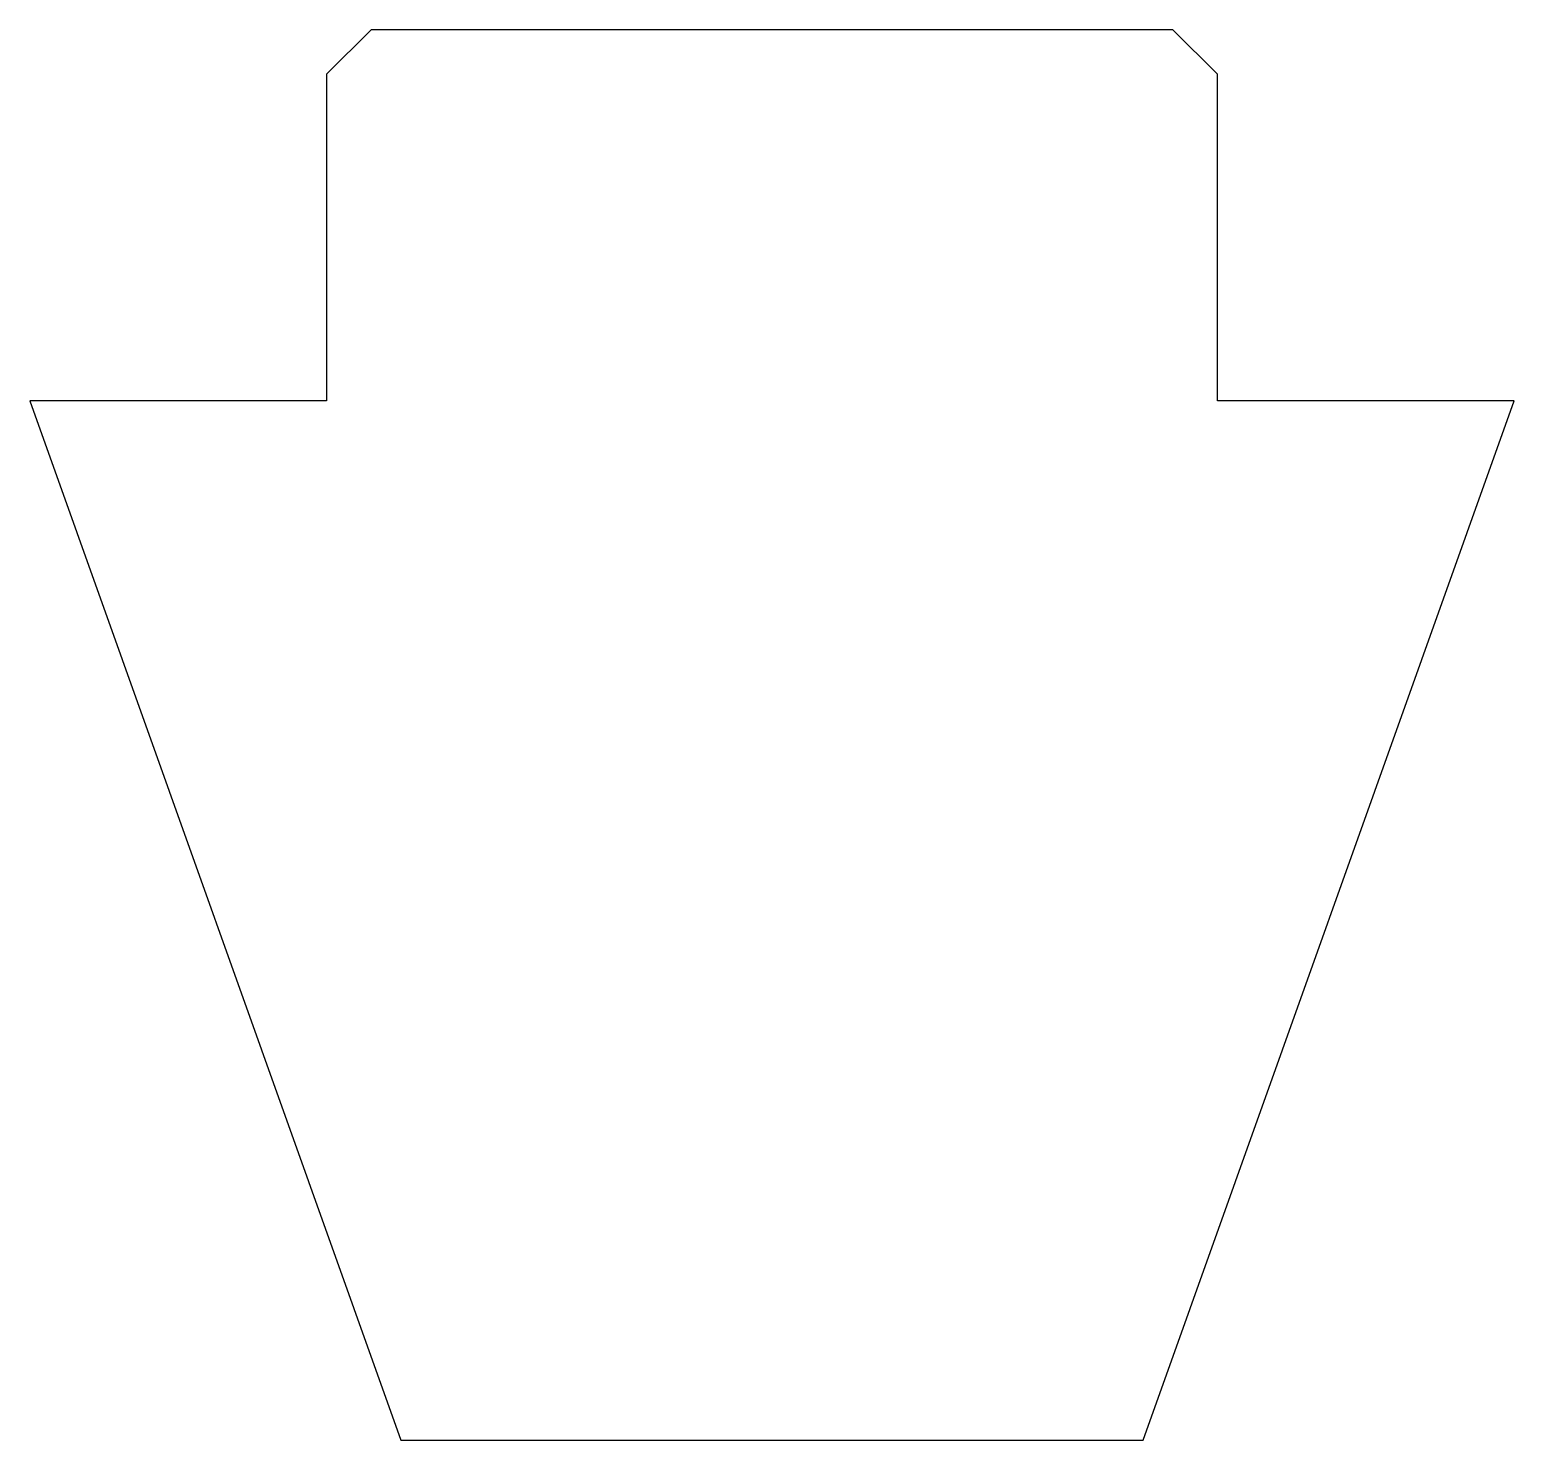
# Model space of a CAD drawing. Extents: x 0 to 100, y -70 to 25.
import ezdxf

# ---------------------------------------------------------------- set-up
doc = ezdxf.new("R2010")
doc.units = 0
doc.layers.get('0').update_dxf_attribs({"linetype": 'continuous'})

# ---------------------------------------------------------------- blocks, each defined once
blk = doc.blocks.new('FACEFEAT')
at = {"color": 0}
for p, q in [((20, 22), (23, 25)), ((77, 25), (23, 25)), ((77, 25), (80, 22)), ((20, 22), (20, 0)), ((80, 0), (80, 22)), ((0, 0), (25, -70)), ((20, 0), (0, 0)), ((75, -70), (100, 0)), ((100, 0), (80, 0)), ((25, -70), (75, -70))]:
    blk.add_line(p, q, dxfattribs=at)

msp = doc.modelspace()

# ---------------------------------------------------------------- block references
at = {"color": 0}
msp.add_blockref('FACEFEAT', (0, 0), dxfattribs=at)

doc.saveas('drawing.dxf')
